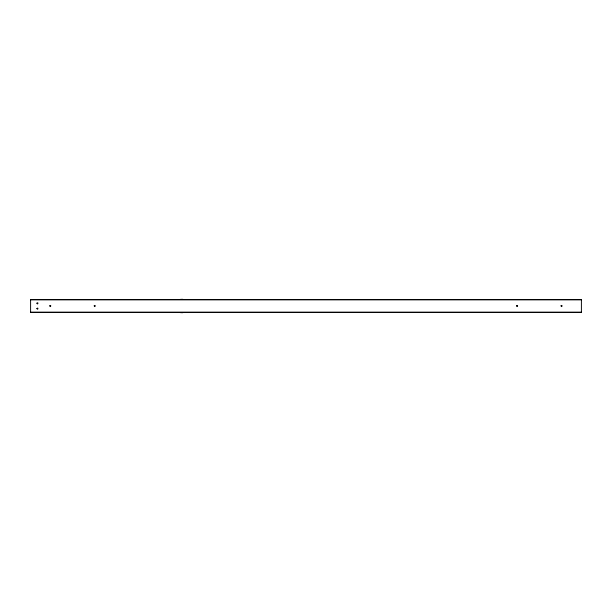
<?xml version="1.0" encoding="UTF-8"?>
<svg xmlns="http://www.w3.org/2000/svg" width="612" height="612" viewBox="0 0 612 612"><rect width="100%" height="100%" fill="white"/><g stroke="black" fill="none" stroke-linecap="round" stroke-linejoin="round"><path stroke-width="0.92" d="M180.586 299.329L182.934 299.329M30.6 299.826L581.4 299.826M30.6 312.174L581.4 312.174M180.586 312.671L182.934 312.671M36.896 303.177C37.684 305.633 38.801 301.448 36.896 303.177M36.896 308.486C37.684 310.942 38.801 306.757 36.896 308.486M49.748 305.839C50.521 308.241 51.622 304.141 49.748 305.839M94.21 305.839C94.982 308.241 96.084 304.141 94.21 305.839M516.574 305.839C517.347 308.241 518.441 304.141 516.574 305.839M561.036 305.839C561.801 308.241 562.902 304.141 561.036 305.839M581.4 299.582L30.6 299.582L30.6 312.418L581.4 312.418L581.4 299.582"/></g></svg>
